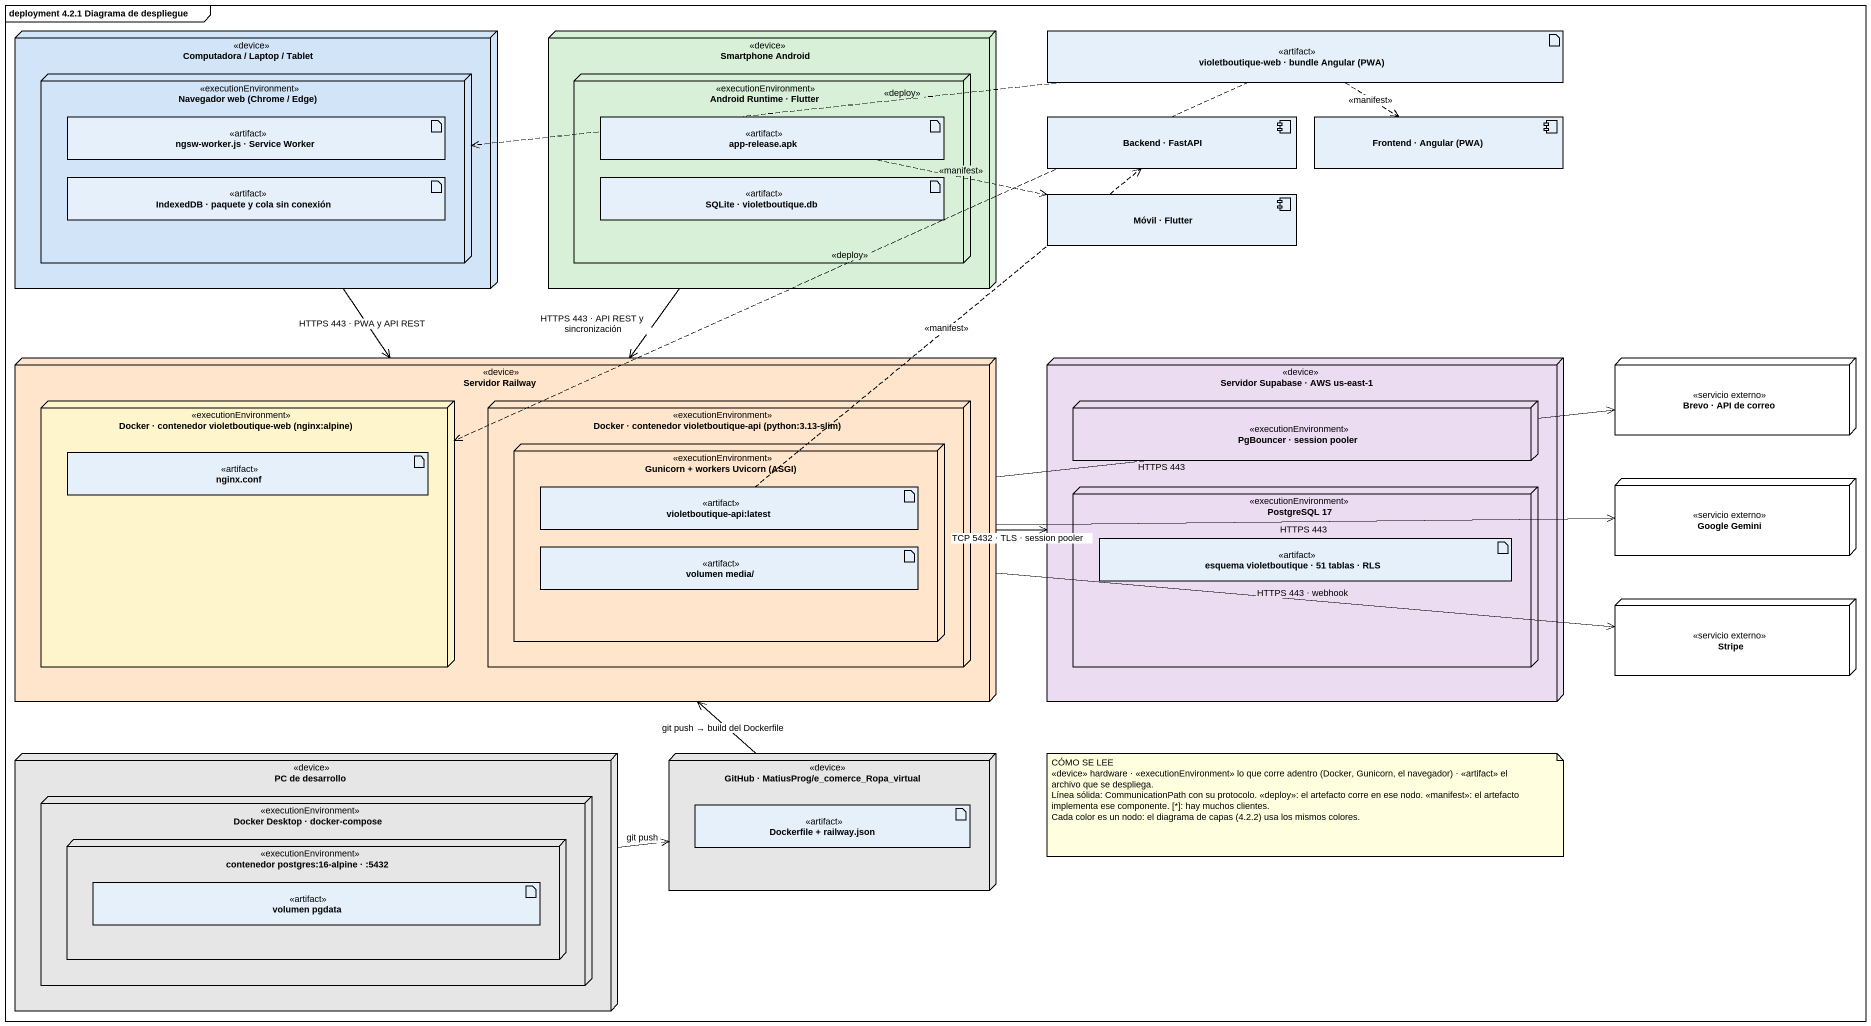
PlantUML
@startuml
mainframe deployment 4.2.1 Diagrama de despliegue
node "Computadora / Laptop / Tablet" as Computadora_Laptop_Tablet <<device>> #D2E4F7 {
  node "Navegador web (Chrome / Edge)" as Navegador_web_Chrome_Edge <<executionEnvironment>> #D2E4F7 {
    artifact "ngsw-worker.js · Service Worker" as ngsw_worker_js_Service <<artifact>>
    artifact "IndexedDB · paquete y cola sin conexión" as IndexedDB_paquete_y_cola <<artifact>>
  }
}
node "Smartphone Android" as Smartphone_Android <<device>> #D8F0D8 {
  node "Android Runtime · Flutter" as Android_Runtime_Flutter <<executionEnvironment>> #D8F0D8 {
    artifact "app-release.apk" as app_release_apk <<artifact>>
    artifact "SQLite · violetboutique.db" as SQLite_violetboutique_db <<artifact>>
  }
}
artifact "violetboutique-web · bundle Angular (PWA)" as violetboutique_web_bundle <<artifact>>
component "Backend · FastAPI" as Backend_FastAPI
component "Frontend · Angular (PWA)" as Frontend_Angular_PWA
component "Móvil · Flutter" as Móvil_Flutter
node "Servidor Railway" as Servidor_Railway <<device>> #FFE5CC {
  node "Docker · contenedor violetboutique-web (nginx:alpine)" as Docker_contenedor <<executionEnvironment>> #FFF5CC {
    artifact "nginx.conf" as nginx_conf <<artifact>>
  }
  node "Docker · contenedor violetboutique-api (python:3.13-slim)" as Docker_contenedor_2 <<executionEnvironment>> #FFE5CC {
    node "Gunicorn + workers Uvicorn (ASGI)" as Gunicorn_workers_Uvicorn <<executionEnvironment>> #FFE5CC {
      artifact "violetboutique-api:latest" as violetboutique_api_latest <<artifact>>
      artifact "volumen media/" as volumen_media <<artifact>>
    }
  }
}
node "Servidor Supabase · AWS us-east-1" as Servidor_Supabase_AWS_us <<device>> #ECDCF2 {
  node "PgBouncer · session pooler" as PgBouncer_session_pooler <<executionEnvironment>> #ECDCF2
  node "PostgreSQL 17" as PostgreSQL_17 <<executionEnvironment>> #ECDCF2 {
    artifact "esquema violetboutique · 51 tablas · RLS" as esquema_violetboutique_51 <<artifact>>
  }
}
node "Brevo · API de correo" as Brevo_API_de_correo <<servicio externo>> #FFFFFF
node "Google Gemini" as Google_Gemini <<servicio externo>> #FFFFFF
node Stripe <<servicio externo>> #FFFFFF
node "PC de desarrollo" as PC_de_desarrollo <<device>> #E6E6E6 {
  node "Docker Desktop · docker-compose" as Docker_Desktop_docker <<executionEnvironment>> #E6E6E6 {
    node "contenedor postgres:16-alpine · :5432" as contenedor_postgres_16 <<executionEnvironment>> #E6E6E6 {
      artifact "volumen pgdata" as volumen_pgdata <<artifact>>
    }
  }
}
node "GitHub · MatiusProg/e_comerce_Ropa_virtual" as GitHub_MatiusProg_e_comerce <<device>> #E6E6E6 {
  artifact "Dockerfile + railway.json" as Dockerfile_railway_json <<artifact>>
}
Computadora_Laptop_Tablet --> Servidor_Railway : HTTPS 443 · PWA y API REST
Smartphone_Android --> Servidor_Railway : HTTPS 443 · API REST y sincronización
violetboutique_web_bundle .left.> Navegador_web_Chrome_Edge : <<deploy>>
violetboutique_web_bundle ..> Frontend_Angular_PWA : <<manifest>>
violetboutique_web_bundle .left.> Docker_contenedor : <<deploy>>
app_release_apk .right.> Móvil_Flutter : <<manifest>>
Servidor_Railway -right-> Servidor_Supabase_AWS_us : TCP 5432 · TLS · session pooler
Servidor_Railway -right-> Brevo_API_de_correo : HTTPS 443
Servidor_Railway -right-> Google_Gemini : HTTPS 443
Servidor_Railway -right-> Stripe : HTTPS 443 · webhook
violetboutique_api_latest .up.> Backend_FastAPI : <<manifest>>
PC_de_desarrollo -right-> GitHub_MatiusProg_e_comerce : git push
GitHub_MatiusProg_e_comerce -up-> Servidor_Railway : git push → build del Dockerfile
note as N1
  CÓMO SE LEE
  <<device>> hardware · <<executionEnvironment>> lo que corre adentro (Docker, Gunicorn, el navegador) · <<artifact>> el archivo que se despliega.
  Línea sólida: CommunicationPath con su protocolo. <<deploy>>: el artefacto corre en ese nodo. <<manifest>>: el artefacto implementa ese componente. [*]: hay muchos clientes.
  Cada color es un nodo: el diagrama de capas (4.2.2) usa los mismos colores.
end note
@enduml
